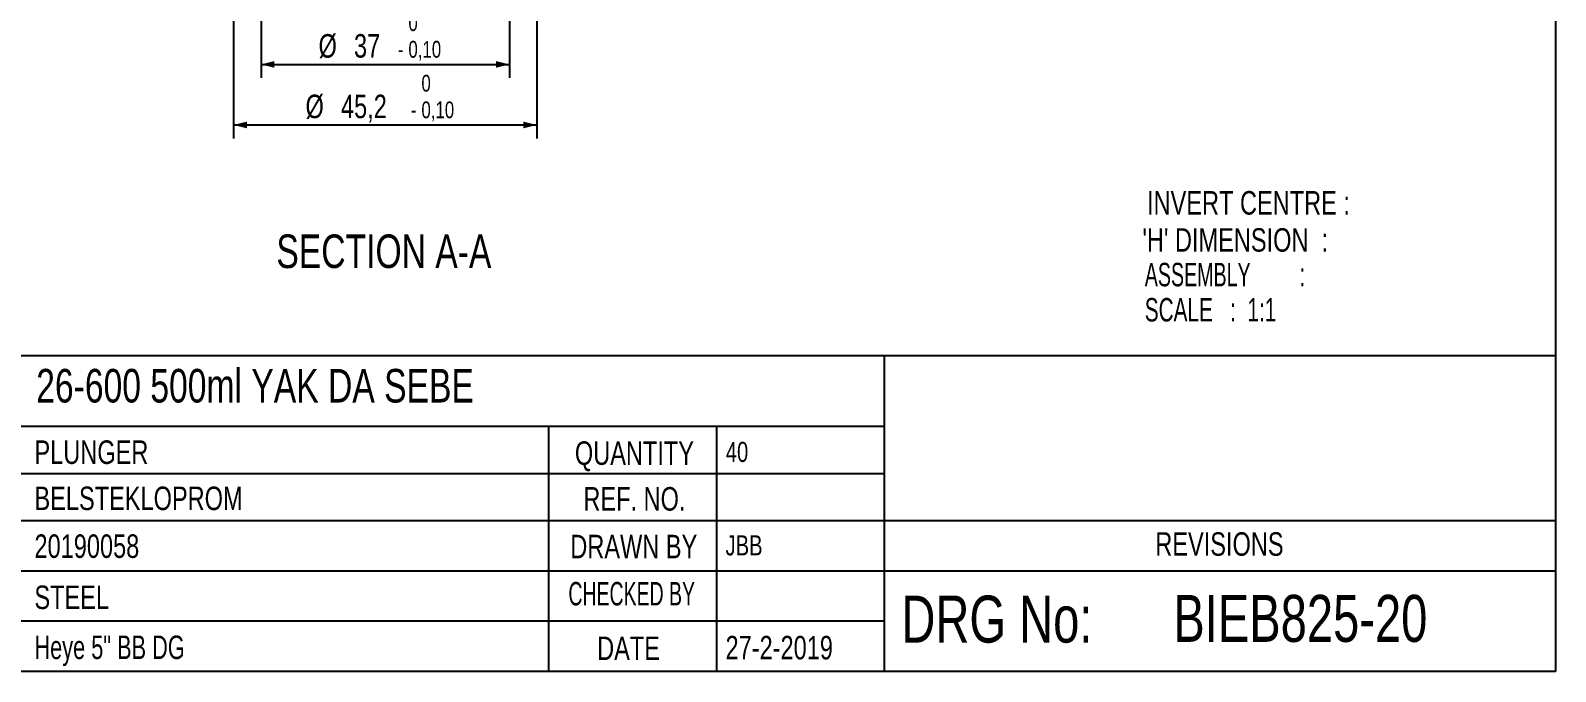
# Model space of a CAD drawing. Header units: millimetres. Extents: x 8 to 412, y 8 to 289.
# Drawn here: x 184.7 to 412, y 8 to 103.5 of the extents above; entities that cross this region are included whole.
import ezdxf

# ---------------------------------------------------------------- set-up
doc = ezdxf.new("R2010")
doc.units = ezdxf.units.MM
doc.layers.add('DIMENSIONS', color=2, linetype='Continuous')
doc.layers.add('TEXT', color=2, linetype='Continuous')
doc.layers.add('OUTLINE', color=7, linetype='Continuous', lineweight=25)
doc.styles.add('SLDTEXTSTYLE0', font='TXT', dxfattribs={"width": 0.75})
doc.styles.add('SLDTEXTSTYLE1', font='TXT', dxfattribs={"width": 0.660714})
doc.styles.add('SLDTEXTSTYLE2', font='TXT', dxfattribs={"width": 0.692308})
doc.styles.add('SLDTEXTSTYLE5', font='TXT', dxfattribs={"width": 0.620208})
doc.styles.add('SLDTEXTSTYLE8', font='TXT', dxfattribs={"width": 0.625})
doc.dimstyles.new('SLDDIMSTYLE6', dxfattribs={"dimtxt": 3.5, "dimasz": 2, "dimexe": 0, "dimexo": 0.0625, "dimgap": 0.875, "dimtad": 1, "dimrnd": 1e-09, "dimzin": 12, "dimdsep": 46, "dimtxsty": 'SLDTEXTSTYLE0', "dimsah": 1, "dimcen": 0.09, "dimadec": 0, "dimazin": 3, "dimtol": 1, "dimtm": 0.1, "dimtfac": 1, "dimtofl": 0, "dimtmove": 0, "dimatfit": 3, "dimfxl": 0, "dimfrac": 2, "dimtolj": 1, "dimarcsym": 0})

# ---------------------------------------------------------------- blocks, each defined once
blk = doc.blocks.new('_D_7')
at = {"layer": 'DIMENSIONS'}
for p, q in [((215, 140.39), (215, 87.42)), ((260.2, 140.39), (260.2, 87.42)), ((215, 89.42), (260.2, 89.42))]:
    blk.add_line(p, q, dxfattribs=at)
for points in [[(215, 89.42), (217, 88.92), (217, 89.92)], [(260.2, 89.42), (258.2, 89.92), (258.2, 88.92)]]:
    blk.add_solid(points, dxfattribs=at)
at = {"layer": 'DIMENSIONS', "attachment_point": 1, "style": 'SLDTEXTSTYLE0'}
for s, insert, char_height in [('0', (243, 96.89), 2.5), ('%%c', (225.73, 93.93), 3.5), ('45,2', (231.01, 93.93), 3.5), ('-', (241.44, 92.92), 2.5), ('0,10', (243, 92.92), 2.5)]:
    blk.add_mtext(s, dxfattribs=dict(at, insert=insert, char_height=char_height))
blk = doc.blocks.new('_D_8')
at = {"layer": 'DIMENSIONS'}
for p, q in [((219.1, 125.39), (219.1, 96.44)), ((256.1, 125.39), (256.1, 96.44)), ((219.1, 98.44), (256.1, 98.44))]:
    blk.add_line(p, q, dxfattribs=at)
for points in [[(219.1, 98.44), (221.1, 97.94), (221.1, 98.94)], [(256.1, 98.44), (254.1, 98.94), (254.1, 97.94)]]:
    blk.add_solid(points, dxfattribs=at)
at = {"layer": 'DIMENSIONS', "attachment_point": 1, "style": 'SLDTEXTSTYLE0'}
for s, insert, char_height in [('0', (241.06, 105.91), 2.5), ('%%c', (227.67, 102.95), 3.5), ('37', (232.95, 102.95), 3.5), ('-', (239.5, 101.94), 2.5), ('0,10', (241.06, 101.94), 2.5)]:
    blk.add_mtext(s, dxfattribs=dict(at, insert=insert, char_height=char_height))

msp = doc.modelspace()

# ---------------------------------------------------------------- linework, layer by layer
at = {"layer": 'OUTLINE'}
for p, q in [((412, 289), (412, 8)), ((412, 55), (8, 55)), ((312, 8), (312, 55)), ((312, 44.5), (159, 44.5)), ((262, 8), (262, 44.5)), ((287, 8), (287, 44.5)), ((159, 37.5), (312, 37.5)), ((99, 30.5), (412, 30.5)), ((159, 23), (312, 23)), ((312, 23), (412, 23)), ((312, 15.5), (99, 15.5)), ((412, 8), (8, 8))]:
    msp.add_line(p, q, dxfattribs=at)

# ---------------------------------------------------------------- texts
at = {"layer": 'TEXT'}
for s, insert, char_height, attachment_point, style in [('INVERT CENTRE :', (351.13201, 79.56571), 3.5, 1, 'SLDTEXTSTYLE0'), ('SECTION A-A', (237.4069, 73.10271), 5, 2, 'SLDTEXTSTYLE0'), ("'H' DIMENSION  :", (350.44396, 74.03884), 3.5, 1, 'SLDTEXTSTYLE0'), ('ASSEMBLY         :', (350.79564, 68.87764), 3.5, 1, 'SLDTEXTSTYLE8'), ('SCALE   :  1:1', (350.79564, 63.64092), 3.5, 1, 'SLDTEXTSTYLE1'), ('26-600 500ml YAK DA SEBE', (185.59608, 53.07133), 5, 1, 'SLDTEXTSTYLE0'), ('PLUNGER', (185.33565, 42.42156), 3.5, 1, 'SLDTEXTSTYLE0'), ('QUANTITY', (274.74339, 42.28181), 3.5, 2, 'SLDTEXTSTYLE0'), ('40', (288.35518, 42.21082), 3, 1, 'SLDTEXTSTYLE0'), ('BELSTEKLOPROM', (185.33565, 35.54554), 3.5, 1, 'SLDTEXTSTYLE0'), ('REF. NO.', (274.74262, 35.47023), 3.5, 2, 'SLDTEXTSTYLE0'), ('20190058', (185.33565, 28.42402), 3.5, 1, 'SLDTEXTSTYLE0'), ('DRAWN BY', (274.64783, 28.36069), 3.5, 2, 'SLDTEXTSTYLE0'), ('JBB', (288.31932, 28.2897), 3, 1, 'SLDTEXTSTYLE0'), ('REVISIONS', (361.91901, 28.73986), 3.5, 2, 'SLDTEXTSTYLE0'), ('STEEL', (185.32857, 20.80281), 3.5, 1, 'SLDTEXTSTYLE0'), ('CHECKED BY', (274.33641, 21.33873), 3.5, 2, 'SLDTEXTSTYLE5'), ('DRG No:', (314.51995, 19.3028), 7, 1, 'SLDTEXTSTYLE0'), ('BIEB825-20', (355.0469, 19.40975), 7, 1, 'SLDTEXTSTYLE0'), ('Heye 5" BB DG', (185.32857, 13.35309), 3.5, 1, 'SLDTEXTSTYLE2'), ('DATE', (273.867, 13.20559), 3.5, 2, 'SLDTEXTSTYLE0'), ('27-2-2019', (288.31932, 13.3049), 3.5, 1, 'SLDTEXTSTYLE0')]:
    msp.add_mtext(s, dxfattribs=dict(at, insert=insert, char_height=char_height, attachment_point=attachment_point, style=style))

# ---------------------------------------------------------------- dimensions: what is measured, and where the dimension line sits
at = {"layer": 'DIMENSIONS'}
dim = msp.add_linear_dim(base=(260.2003, 89.42073), p1=(215.0003, 141.39179), p2=(260.2003, 141.39179), text='%%c<>', dimstyle='SLDDIMSTYLE6', dxfattribs=at)
dim.commit()
dim.dimension.update_dxf_attribs({"geometry": '_D_7', "text_midpoint": (237.6003, 89.42073), "dimtype": 160})
dim = msp.add_linear_dim(base=(256.1003, 98.44152), p1=(219.1003, 126.39179), p2=(256.1003, 126.39179), angle=0, text='%%c<>', dimstyle='SLDDIMSTYLE6', dxfattribs=at)
dim.commit()
dim.dimension.update_dxf_attribs({"geometry": '_D_8', "text_midpoint": (237.6003, 98.44152), "dimtype": 160})

doc.saveas('drawing.dxf')
